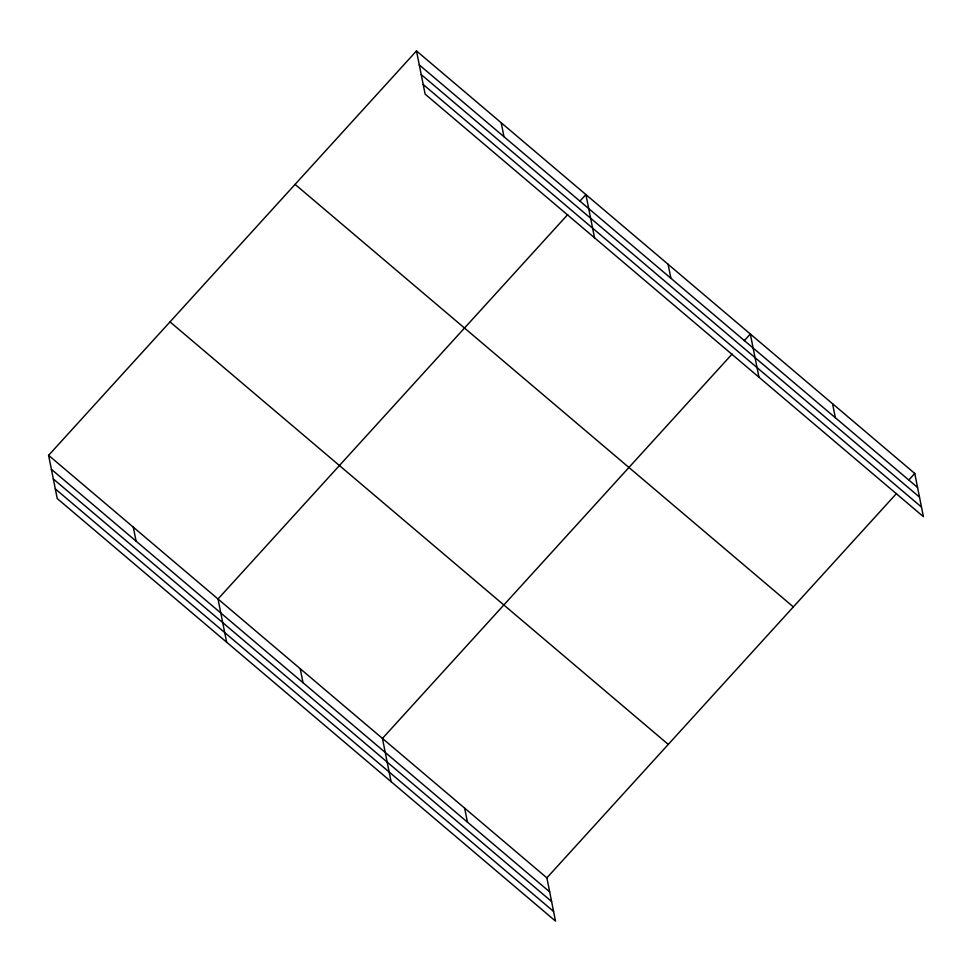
<?xml version="1.0" encoding="UTF-8"?>
<svg xmlns="http://www.w3.org/2000/svg" width="972" height="972" viewBox="0 0 972 972"><rect width="100%" height="100%" fill="white"/><g stroke="black" fill="none" stroke-linecap="round" stroke-linejoin="round"><path stroke-width="1.46" d="M48.6 455.333L546.872 877.862L555.51 921.079L57.239 498.551L48.6 455.333L416.49 50.921L914.761 473.449L923.4 516.667L425.128 94.138L416.49 50.921M567.697 214.605L218.007 598.995L226.646 642.213M579.834 201.253L585.909 194.582L594.536 237.8M732.123 354.039L382.446 738.428L391.072 781.646M744.26 340.686L750.335 334.016L758.974 377.233M546.872 877.862L896.548 493.472M908.699 480.132L914.761 473.449M419.284 64.917L917.568 487.458M421.216 74.565L919.488 497.093M423.197 84.491L921.468 507.032M295.087 184.376L793.359 606.905M170.003 321.878L668.274 744.406M51.395 469.33L549.666 891.871M53.326 478.977L551.598 901.506M55.307 488.904L553.578 911.444M832.554 403.732L835.349 417.741M668.116 264.299L670.923 278.296M501.2 122.751L503.994 136.748M464.652 808.145L467.459 822.154M300.226 668.712L303.021 682.709M133.31 527.164L136.104 541.161"/></g></svg>
